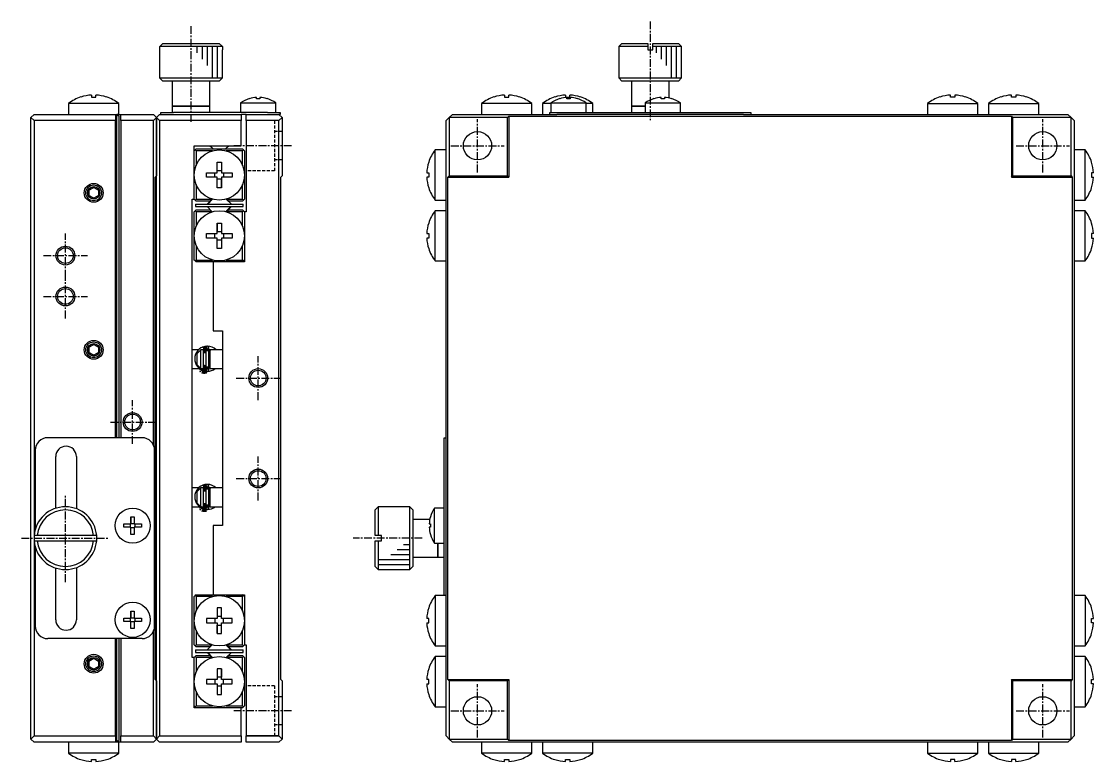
# Model space of a CAD drawing. Extents: x 10 to 385, y 10 to 268.
# Drawn here: x 214.5 to 385.2, y 98.8 to 216.7 of the extents above; entities that cross this region are included whole.
import ezdxf

# ---------------------------------------------------------------- set-up
doc = ezdxf.new("R2010")
doc.units = 0
doc.linetypes.add('CENTER', pattern=[2, 1.25, -0.25, 0.25, -0.25])
doc.linetypes.add('DASHED', pattern=[0.75, 0.5, -0.25])
doc.layers.get('0').update_dxf_attribs({"linetype": 'CONTINUOUS'})
doc.layers.add('CENTER', color=1, linetype='CENTER')

msp = doc.modelspace()

# ---------------------------------------------------------------- linework, layer by layer
at = {"color": 7, "linetype": 'CONTINUOUS'}
for p, q in [((236.5, 212.190015), (236.516026, 212.190015)), ((236.5, 212.190015), (236.5, 207.690015)), ((236.516026, 212.690015), (237.017813, 213.190015)), ((236.516026, 212.190015), (236.516026, 212.690015)), ((246.483974, 212.690015), (236.516026, 212.690015)), ((237.017813, 213.190015), (245.982187, 213.190015)), ((245.982187, 213.190015), (246.483974, 212.690015)), ((246.483974, 212.690015), (246.483974, 212.190015)), ((246.483974, 212.190015), (246.5, 212.190015)), ((246.5, 207.690015), (246.5, 212.190015)), ((310.109985, 213.190015), (309.609985, 212.690015)), ((314.209985, 212.690015), (309.609985, 212.690015)), ((309.609985, 212.690015), (309.609985, 207.690015)), ((310.109985, 213.190015), (314.209985, 213.190015)), ((314.209985, 213.190015), (314.209985, 212.690015)), ((314.209985, 212.690015), (314.209985, 212.190015)), ((314.209985, 212.190015), (315.009985, 212.190015)), ((315.009985, 213.190015), (319.109985, 213.190015)), ((315.009985, 212.690015), (315.009985, 213.190015)), ((319.609985, 212.690015), (315.009985, 212.690015)), ((315.009985, 212.190015), (315.009985, 212.690015)), ((319.609985, 212.690015), (319.109985, 213.190015)), ((319.609985, 207.690015), (319.609985, 212.690015)), ((236.5, 207.690015), (246.5, 207.690015)), ((236.5, 207.690015), (237, 207.190015)), ((246, 207.190015), (237, 207.190015)), ((238.5, 207.190015), (238.5, 203.190015)), ((244.5, 203.190015), (244.5, 207.190015)), ((246, 207.190015), (246.5, 207.690015)), ((309.609985, 207.690015), (314.609985, 207.690015)), ((309.609985, 207.690015), (310.109985, 207.190015)), ((314.609985, 207.190015), (310.109985, 207.190015)), ((311.609985, 207.190015), (311.609985, 203.190015)), ((314.609985, 207.690015), (319.609985, 207.690015)), ((319.109985, 207.190015), (314.609985, 207.190015)), ((317.609985, 204.482091), (317.609985, 207.190015)), ((319.109985, 207.190015), (319.609985, 207.690015)), ((225.64, 204.970046), (225.64, 204.652598)), ((226.36, 204.652598), (226.36, 204.970046)), ((291.399985, 204.970046), (291.399985, 204.652598)), ((292.119985, 204.652598), (292.119985, 204.970046)), ((301.099985, 204.970046), (301.099985, 204.652598)), ((301.819985, 204.652598), (301.819985, 204.970046)), ((362.399985, 204.652598), (362.399985, 204.970046)), ((363.119985, 204.970046), (363.119985, 204.652598)), ((372.099985, 204.652598), (372.099985, 204.970046)), ((372.819985, 204.970046), (372.819985, 204.652598)), ((230, 203.613491), (222, 203.613491)), ((222, 203.613491), (222, 201.890015)), ((222, 203.613491), (222, 201.890015)), ((223.960156, 204.661647), (223.96457, 204.652598)), ((225.64, 204.652598), (226.36, 204.652598)), ((228.03543, 204.652598), (228.039844, 204.661647)), ((230, 201.890015), (230, 203.613491)), ((230, 201.890015), (230, 203.613491)), ((238.5, 203.190015), (244.5, 203.190015)), ((244.5, 203.190015), (238.5, 203.190015)), ((238.5, 203.190015), (238.5, 202.190015)), ((244.5, 202.190015), (244.5, 203.190015)), ((249.4, 203.732478), (255, 203.732478)), ((249.4, 203.732478), (249.4, 202.190015)), ((250.800861, 204.38322), (250.797852, 204.389388)), ((251.94, 204.38322), (251.94, 204.576477)), ((252.46, 204.38322), (251.94, 204.38322)), ((252.46, 204.576477), (252.46, 204.38322)), ((253.602148, 204.389388), (253.599139, 204.38322)), ((255, 202.190015), (255, 203.732478)), ((291.759985, 203.613491), (287.759985, 203.613491)), ((287.759985, 203.613491), (287.759985, 201.890015)), ((289.720141, 204.661647), (289.724554, 204.652598)), ((289.720141, 204.661647), (289.724554, 204.652598)), ((291.399985, 204.652598), (292.119985, 204.652598)), ((295.759985, 203.613491), (291.759985, 203.613491)), ((293.795415, 204.652598), (293.799829, 204.661647)), ((293.795415, 204.652598), (293.799829, 204.661647)), ((295.759985, 201.890015), (295.759985, 203.613491)), ((298.809985, 203.613491), (297.459985, 203.613491)), ((297.459985, 203.613491), (297.459985, 201.890015)), ((298.809985, 203.732478), (301.609985, 203.732478)), ((298.809985, 203.732478), (298.809985, 202.190015)), ((299.420141, 204.661647), (299.424554, 204.652598)), ((300.210845, 204.38322), (300.207837, 204.389388)), ((301.099985, 204.652598), (301.819985, 204.652598)), ((301.349985, 204.38322), (301.349985, 204.576477)), ((301.869985, 204.38322), (301.349985, 204.38322)), ((301.609985, 203.732478), (304.409985, 203.732478)), ((301.869985, 204.576477), (301.869985, 204.38322)), ((303.012132, 204.389388), (303.009124, 204.38322)), ((303.495415, 204.652598), (303.499829, 204.661647)), ((304.409985, 202.190015), (304.409985, 203.732478)), ((305.459985, 203.613491), (304.409985, 203.613491)), ((305.459985, 202.190015), (305.459985, 203.613491)), ((311.609985, 203.190015), (313.809985, 203.190015)), ((313.809985, 203.190015), (311.609985, 203.190015)), ((311.609985, 203.190015), (311.609985, 202.190015)), ((313.809985, 203.732478), (316.609985, 203.732478)), ((313.809985, 203.732478), (313.809985, 202.190015)), ((315.210845, 204.38322), (315.207837, 204.389388)), ((316.349985, 204.38322), (316.349985, 204.576477)), ((316.869985, 204.38322), (316.349985, 204.38322)), ((316.609985, 203.732478), (319.409985, 203.732478)), ((316.869985, 204.576477), (316.869985, 204.38322)), ((318.012132, 204.389388), (318.009124, 204.38322)), ((319.409985, 202.190015), (319.409985, 203.732478)), ((358.759985, 203.613491), (366.759985, 203.613491)), ((358.759985, 203.613491), (358.759985, 201.890015)), ((360.724554, 204.652598), (360.720141, 204.661647)), ((363.119985, 204.652598), (362.399985, 204.652598)), ((364.799829, 204.661647), (364.795415, 204.652598)), ((366.759985, 201.890015), (366.759985, 203.613491)), ((368.459985, 203.613491), (372.459985, 203.613491)), ((368.459985, 203.613491), (368.459985, 201.890015)), ((370.424554, 204.652598), (370.420141, 204.661647)), ((370.424554, 204.652598), (370.420141, 204.661647)), ((372.819985, 204.652598), (372.099985, 204.652598)), ((372.459985, 203.613491), (376.459985, 203.613491)), ((374.499829, 204.661647), (374.495415, 204.652598)), ((374.499829, 204.661647), (374.495415, 204.652598)), ((376.459985, 201.890015), (376.459985, 203.613491)), ((216.5, 201.890015), (216, 201.390015)), ((216.5, 201.890015), (224.35, 201.890015)), ((224.35, 201.890015), (227.65, 201.890015)), ((227.65, 201.890015), (229.5, 201.890015)), ((229.5, 201.890015), (229.7, 201.890015)), ((229.5, 201.890015), (229.5, 200.890015)), ((229.7, 201.590015), (229.5, 201.590015)), ((230, 201.890015), (229.7, 201.890015)), ((230, 201.890015), (229.7, 201.890015)), ((229.85, 201.740015), (229.7, 201.890015)), ((229.7, 201.590015), (229.85, 201.740015)), ((229.7, 150.390015), (229.7, 201.590015)), ((230, 201.590015), (229.85, 201.740015)), ((230, 201.590015), (230, 201.890015)), ((230, 201.890015), (230.3, 201.890015)), ((230, 201.590015), (230, 150.390015)), ((230.3, 201.890015), (235.5, 201.890015)), ((230.3, 200.890015), (230.3, 201.890015)), ((235.5, 201.890015), (236, 201.390015)), ((236.5, 201.890015), (236, 201.390015)), ((236.5, 201.890015), (249.5, 201.890015)), ((236.7, 201.890015), (236.7, 202.190015)), ((236.7, 202.190015), (238.7, 202.190015)), ((250.95, 202.190015), (238.7, 202.190015)), ((249.5, 201.890015), (249.5, 200.890015)), ((250.3, 201.890015), (249.5, 201.890015)), ((250.3, 201.890015), (255.5, 201.890015)), ((250.3, 200.890015), (250.3, 201.890015)), ((253.45, 202.190015), (250.95, 202.190015)), ((253.7, 202.190015), (253.45, 202.190015)), ((253.7, 202.190015), (255.7, 202.190015)), ((255.5, 201.890015), (256, 201.390015)), ((255.7, 201.890015), (255.5, 201.890015)), ((255.7, 202.190015), (255.7, 201.890015)), ((283.109985, 201.890015), (282.609985, 201.390015)), ((283.109985, 201.890015), (290.109985, 201.890015)), ((290.109985, 201.890015), (293.409985, 201.890015)), ((291.909985, 201.390015), (292.109985, 201.590015)), ((292.109985, 201.590015), (372.109985, 201.590015)), ((292.109985, 201.590015), (292.109985, 191.890015)), ((293.409985, 201.890015), (299.738205, 201.890015)), ((298.609985, 201.890015), (298.609985, 202.190015)), ((298.609985, 202.190015), (300.609985, 202.190015)), ((300.609985, 201.890015), (299.738205, 201.890015)), ((300.609985, 202.190015), (302.859985, 202.190015)), ((303.109985, 201.890015), (300.609985, 201.890015)), ((302.859985, 202.190015), (328.609985, 202.190015)), ((328.609985, 201.890015), (303.109985, 201.890015)), ((328.609985, 202.190015), (330.609985, 202.190015)), ((329.481764, 201.890015), (328.609985, 201.890015)), ((329.481764, 201.890015), (364.759985, 201.890015)), ((330.609985, 202.190015), (330.609985, 201.890015)), ((364.759985, 201.890015), (370.459985, 201.890015)), ((370.459985, 201.890015), (374.459985, 201.890015)), ((372.109985, 201.590015), (372.309985, 201.390015)), ((372.109985, 201.590015), (372.109985, 191.890015)), ((374.459985, 201.890015), (381.109985, 201.890015)), ((381.609985, 201.390015), (381.109985, 201.890015)), ((216, 201.390015), (216.5, 200.890015)), ((216, 102.390015), (216, 201.390015)), ((229.5, 200.890015), (216.5, 200.890015)), ((216.5, 200.890015), (216.5, 134.390015)), ((229.5, 150.390015), (229.5, 200.890015)), ((230.3, 200.890015), (230.3, 150.390015)), ((235.5, 200.890015), (230.3, 200.890015)), ((236, 201.390015), (235.5, 200.890015)), ((235.5, 149.261795), (235.5, 200.890015)), ((236, 201.390015), (236, 192.090015)), ((236, 192.090015), (236, 201.390015)), ((236, 201.390015), (236.5, 200.890015)), ((236.5, 200.890015), (236.5, 102.890015)), ((249.5, 200.890015), (236.5, 200.890015)), ((249.5, 196.890015), (249.5, 200.890015)), ((250.3, 200.890015), (250.3, 186.390015)), ((255.5, 200.890015), (250.3, 200.890015)), ((255.5, 200.890015), (250.3, 200.890015)), ((256, 201.390015), (255.5, 200.890015)), ((255.5, 102.890015), (255.5, 200.890015)), ((256, 201.390015), (256, 192.090015)), ((282.609985, 201.390015), (282.109985, 200.890015)), ((282.109985, 193.890015), (282.109985, 200.890015)), ((282.609985, 201.390015), (282.609985, 192.090015)), ((291.909985, 201.390015), (282.609985, 201.390015)), ((291.909985, 192.090015), (291.909985, 201.390015)), ((381.609985, 201.390015), (372.309985, 201.390015)), ((372.309985, 201.390015), (372.309985, 192.090015)), ((381.609985, 192.090015), (381.609985, 201.390015)), ((382.109985, 200.890015), (381.609985, 201.390015)), ((382.109985, 200.890015), (382.109985, 193.890015)), ((242, 196.890015), (249.5, 196.890015)), ((242, 192.240015), (242, 196.890015)), ((242.3, 196.390015), (242.15, 196.240015)), ((242.3, 196.390015), (249.7, 196.390015)), ((244.5, 196.890015), (244.75, 196.640015)), ((244.75, 196.640015), (245, 196.390015)), ((247, 196.390015), (247.25, 196.640015)), ((247.25, 196.640015), (247.5, 196.890015)), ((249.85, 196.240015), (249.7, 196.390015)), ((242, 196.090015), (242.15, 196.240015)), ((242.15, 196.240015), (242.3, 196.090015)), ((242.3, 196.090015), (242.3, 193.759884)), ((244.914873, 196.090015), (242.3, 196.090015)), ((249.7, 196.090015), (247.085127, 196.090015)), ((249.7, 196.090015), (249.85, 196.240015)), ((249.7, 193.759884), (249.7, 196.090015)), ((249.85, 196.240015), (250, 196.090015)), ((250, 196.090015), (250, 192.240015)), ((280.386509, 192.240015), (280.386509, 196.240015)), ((282.109985, 196.240015), (280.386509, 196.240015)), ((383.83346, 196.240015), (382.109985, 196.240015)), ((383.83346, 192.240015), (383.83346, 196.240015)), ((245.64, 194.275446), (246.36, 194.275446)), ((245.64, 192.600015), (245.64, 194.275446)), ((245.64, 192.928044), (246.36, 192.928044)), ((246.36, 194.275446), (246.36, 192.600015)), ((246.36, 194.275446), (246.36, 192.928044)), ((246.36, 192.928044), (246.36, 192.600015)), ((279.338353, 194.279859), (279.347402, 194.275446)), ((279.338353, 194.279859), (279.347402, 194.275446)), ((282.109985, 190.89001), (282.109985, 193.890015)), ((382.109985, 193.890015), (382.109985, 190.590015)), ((384.881616, 194.279859), (384.872567, 194.275446)), ((384.881616, 194.279859), (384.872567, 194.275446)), ((235.8, 191.890015), (236, 192.090015)), ((235.8, 111.890015), (235.8, 191.890015)), ((236, 111.690015), (236, 192.090015)), ((242, 188.390015), (242, 192.240015)), ((243.96457, 192.600015), (245.64, 192.600015)), ((243.96457, 191.880015), (243.96457, 192.600015)), ((245.64, 191.880015), (243.96457, 191.880015)), ((245.311971, 191.880015), (245.311971, 192.600015)), ((245.64, 190.204585), (245.64, 191.880015)), ((246.36, 191.551986), (245.64, 191.551986)), ((246.36, 192.600015), (248.03543, 192.600015)), ((246.36, 191.880015), (246.36, 190.204585)), ((248.03543, 191.880015), (246.36, 191.880015)), ((246.36, 191.880015), (246.36, 191.551986)), ((246.36, 190.204585), (246.36, 191.551986)), ((246.688029, 192.600015), (246.688029, 191.880015)), ((248.03543, 192.600015), (248.03543, 191.880015)), ((250, 192.240015), (250, 188.390015)), ((255.8, 191.890015), (256, 192.090015)), ((255.8, 111.890015), (255.8, 191.890015)), ((279.029954, 192.600015), (279.347402, 192.600015)), ((279.347402, 191.880015), (279.029954, 191.880015)), ((279.347402, 192.600015), (279.347402, 191.880015)), ((280.386509, 188.240015), (280.386509, 192.240015)), ((282.409985, 191.890015), (282.609985, 192.090015)), ((282.409985, 111.890015), (282.409985, 191.890015)), ((282.409985, 191.890015), (292.109985, 191.890015)), ((282.609985, 192.090015), (291.909985, 192.090015)), ((292.109985, 191.890015), (291.909985, 192.090015)), ((372.109985, 191.890015), (372.309985, 192.090015)), ((372.109985, 191.890015), (381.809985, 191.890015)), ((372.309985, 192.090015), (381.609985, 192.090015)), ((381.609985, 192.090015), (381.809985, 191.890015)), ((381.809985, 191.890015), (381.809985, 111.890015)), ((383.83346, 188.240015), (383.83346, 192.240015)), ((385.190015, 192.600015), (384.872567, 192.600015)), ((384.872567, 192.600015), (384.872567, 191.880015)), ((384.872567, 191.880015), (385.190015, 191.880015)), ((225.25, 189.823028), (226, 190.256041)), ((226, 190.256041), (225.25, 189.823028)), ((225.25, 188.957003), (225.25, 189.823028)), ((225.25, 189.823028), (225.25, 188.957003)), ((226, 190.256041), (226.75, 189.823028)), ((226.75, 189.823028), (226.75, 188.957003)), ((242.3, 190.720147), (242.3, 188.390015)), ((246.36, 190.204585), (245.64, 190.204585)), ((249.7, 188.390015), (249.7, 190.720147)), ((279.347402, 190.204585), (279.338353, 190.200171)), ((279.347402, 190.204585), (279.338353, 190.200171)), ((282.109985, 190.590015), (282.109985, 190.89001)), ((282.109985, 187.89002), (282.109985, 190.590015)), ((382.109985, 190.590015), (382.109985, 184.190015)), ((384.872567, 190.204585), (384.881616, 190.200171)), ((384.872567, 190.204585), (384.881616, 190.200171)), ((226, 188.52399), (225.25, 188.957003)), ((225.25, 188.957003), (226, 188.52399)), ((226.75, 188.957003), (226, 188.52399)), ((241.7, 188.390015), (242, 188.390015)), ((241.7, 115.390015), (241.7, 188.390015)), ((242.15, 188.240015), (242, 188.390015)), ((242.3, 188.390015), (242.15, 188.240015)), ((242.15, 188.240015), (242.3, 188.090015)), ((242.3, 188.390015), (244.790291, 188.390015)), ((244.490291, 188.090015), (242.3, 188.090015)), ((244.886725, 188.39806), (244.07868, 187.590015)), ((244.14939, 187.590015), (244.94188, 188.382505)), ((244.490291, 188.090015), (244.790291, 188.390015)), ((244.790291, 188.390015), (244.818703, 188.418427)), ((247.92132, 187.590015), (247.113275, 188.39806)), ((247.181297, 188.418427), (247.209709, 188.390015)), ((247.209709, 188.390015), (249.7, 188.390015)), ((247.209709, 188.390015), (247.509709, 188.090015)), ((249.7, 188.090015), (247.509709, 188.090015)), ((249.85, 188.240015), (249.7, 188.390015)), ((249.7, 188.090015), (249.85, 188.240015)), ((250, 188.390015), (249.85, 188.240015)), ((280.386509, 188.240015), (282.109985, 188.240015)), ((282.109985, 184.190015), (282.109985, 187.89002)), ((382.109985, 188.240015), (383.83346, 188.240015)), ((242, 186.390015), (242.15, 186.540015)), ((242, 182.540015), (242, 186.390015)), ((242.3, 186.690015), (242.15, 186.540015)), ((242.15, 186.540015), (242.3, 186.390015)), ((242.2, 187.590015), (249.8, 187.590015)), ((242.2, 187.590015), (242.2, 187.190015)), ((242.2, 187.190015), (249.8, 187.190015)), ((242.3, 186.690015), (244.490291, 186.690015)), ((244.790291, 186.390015), (242.3, 186.390015)), ((242.3, 186.390015), (242.3, 184.059884)), ((244.07868, 187.190015), (244.886725, 186.38197)), ((244.790291, 186.390015), (244.490291, 186.690015)), ((244.818703, 186.361604), (244.790291, 186.390015)), ((247.85061, 187.190015), (247.05812, 186.397525)), ((247.113275, 186.38197), (247.92132, 187.190015)), ((247.209709, 186.390015), (247.181297, 186.361604)), ((247.509709, 186.690015), (247.209709, 186.390015)), ((249.7, 186.390015), (247.209709, 186.390015)), ((247.509709, 186.690015), (249.7, 186.690015)), ((249.85, 186.540015), (249.7, 186.690015)), ((249.7, 186.390015), (249.85, 186.540015)), ((249.7, 184.059884), (249.7, 186.390015)), ((249.8, 187.190015), (249.8, 187.590015)), ((249.85, 186.540015), (250, 186.390015)), ((250, 186.390015), (250, 182.540015)), ((250.3, 186.390015), (250, 186.390015)), ((280.386509, 178.540015), (280.386509, 186.540015)), ((282.109985, 186.540015), (280.386509, 186.540015)), ((383.83346, 186.540015), (382.109985, 186.540015)), ((383.83346, 178.540015), (383.83346, 186.540015)), ((245.64, 184.575446), (246.36, 184.575446)), ((245.64, 182.900015), (245.64, 184.575446)), ((245.64, 184.575446), (245.64, 183.228044)), ((246.36, 184.575446), (246.36, 182.900015)), ((279.338353, 184.579859), (279.347402, 184.575446)), ((384.881616, 184.579859), (384.872567, 184.575446)), ((243.96457, 182.900015), (245.64, 182.900015)), ((243.96457, 182.180015), (243.96457, 182.900015)), ((245.311971, 182.180015), (245.311971, 182.900015)), ((245.64, 182.900015), (245.64, 183.228044)), ((245.64, 183.228044), (246.36, 183.228044)), ((246.36, 182.900015), (248.03543, 182.900015)), ((246.688029, 182.900015), (246.688029, 182.180015)), ((248.03543, 182.900015), (248.03543, 182.180015)), ((279.029954, 182.900015), (279.347402, 182.900015)), ((279.347402, 182.900015), (279.347402, 182.180015)), ((282.109985, 180.89001), (282.109985, 184.190015)), ((382.109985, 184.190015), (382.109985, 180.890015)), ((385.190015, 182.900015), (384.872567, 182.900015)), ((384.872567, 182.900015), (384.872567, 182.180015)), ((242, 178.690015), (242, 182.540015)), ((242.3, 181.020147), (242.3, 178.690015)), ((245.64, 182.180015), (243.96457, 182.180015)), ((245.64, 180.504585), (245.64, 182.180015)), ((245.64, 181.851986), (245.64, 182.180015)), ((245.64, 180.504585), (245.64, 181.851986)), ((246.36, 181.851986), (245.64, 181.851986)), ((246.36, 182.180015), (246.36, 180.504585)), ((248.03543, 182.180015), (246.36, 182.180015)), ((249.7, 178.690015), (249.7, 181.020147)), ((250, 182.540015), (250, 178.390015)), ((279.347402, 182.180015), (279.029954, 182.180015)), ((384.872567, 182.180015), (385.190015, 182.180015)), ((246.36, 180.504585), (245.64, 180.504585)), ((279.347402, 180.504585), (279.338353, 180.500171)), ((282.109985, 122.890015), (282.109985, 180.89001)), ((382.109985, 180.890015), (382.109985, 122.89001)), ((384.872567, 180.504585), (384.881616, 180.500171)), ((242.15, 178.540015), (242, 178.690015)), ((242.3, 178.690015), (242.15, 178.540015)), ((242.15, 178.540015), (242.3, 178.390015)), ((242.3, 178.690015), (244.914873, 178.690015)), ((245, 178.390015), (242.3, 178.390015)), ((245, 178.390015), (245, 167.390015)), ((250, 178.390015), (245, 178.390015)), ((247.085127, 178.690015), (249.7, 178.690015)), ((249.85, 178.540015), (249.7, 178.690015)), ((249.7, 178.390015), (249.85, 178.540015)), ((250, 178.690015), (249.85, 178.540015)), ((280.386509, 178.540015), (282.109985, 178.540015)), ((382.109985, 178.540015), (383.83346, 178.540015)), ((245, 167.390015), (246.5, 167.390015)), ((246.5, 167.390015), (246.5, 136.390015)), ((225.25, 164.823028), (226, 165.256041)), ((226, 165.256041), (225.25, 164.823028)), ((225.25, 163.957003), (225.25, 164.823028)), ((225.25, 164.823028), (225.25, 163.957003)), ((226, 163.52399), (225.25, 163.957003)), ((225.25, 163.957003), (226, 163.52399)), ((226, 165.256041), (226.75, 164.823028)), ((226.75, 163.957003), (226, 163.52399)), ((226.75, 164.823028), (226.75, 163.957003)), ((242.70202, 164.390015), (241.7, 164.390015)), ((242.5, 163.806531), (243, 164.335699)), ((243, 164.390015), (243, 164.335699)), ((243.5, 164.390015), (243, 164.390015)), ((243, 164.335699), (243, 161.444332)), ((243.315781, 164.796638), (243.294911, 164.787697)), ((243.309168, 164.792947), (243.306621, 164.792749)), ((243.368449, 164.817117), (243.315495, 164.797206)), ((243.5, 161.390015), (243.5, 164.390015)), ((243.867533, 163.890015), (243.5, 163.890015)), ((243.679942, 164.390015), (243.510439, 164.390015)), ((243.7, 163.890015), (243.7, 164.390015)), ((243.867533, 163.890015), (243.7, 163.890015)), ((243.867533, 164.729324), (243.867533, 161.179324)), ((244.317533, 161.179324), (244.317533, 164.729324)), ((244.5, 163.890015), (244.317533, 163.890015)), ((244.5, 163.890015), (244.317533, 163.890015)), ((244.317598, 164.48821), (244.677353, 164.390445)), ((244.5, 164.390015), (244.5, 161.390015)), ((246.5, 164.390015), (244.5, 164.390015)), ((242.5, 161.9735), (242.5, 163.806531)), ((241.7, 161.390015), (242.848718, 161.390015)), ((243, 161.444332), (242.5, 161.9735)), ((243, 161.444332), (243, 161.390015)), ((243, 161.390015), (243.5, 161.390015)), ((243.233795, 161.148796), (243.314175, 161.112694)), ((243.306485, 161.115894), (243.385979, 161.360788)), ((243.314175, 161.112694), (243.360526, 161.093811)), ((243.360526, 161.093811), (244.072447, 160.955279)), ((243.385979, 161.360788), (243.399132, 161.390017)), ((243.489244, 161.525861), (243.475688, 161.531659)), ((243.5, 161.890015), (243.867533, 161.890015)), ((243.7, 161.525893), (243.7, 161.890015)), ((243.7, 161.890015), (243.867533, 161.890015)), ((244.317533, 161.890015), (244.5, 161.890015)), ((244.317533, 161.890015), (244.5, 161.890015)), ((244.50006, 161.458428), (244.317591, 161.420125)), ((244.5, 161.390015), (246.5, 161.390015)), ((233.7, 150.390015), (218.7, 150.390015)), ((281.809985, 150.390015), (282.109985, 150.390015)), ((281.809985, 148.390015), (281.809985, 150.390015)), ((216.7, 148.390015), (216.7, 135.790015)), ((219.95, 139.143698), (219.95, 147.390015)), ((223.25, 147.390015), (223.25, 139.073764)), ((235.7, 120.390015), (235.7, 148.390015)), ((281.809985, 125.240015), (281.809985, 148.390015)), ((242.70202, 142.390015), (241.7, 142.390015)), ((242.5, 141.806531), (243, 142.335699)), ((242.5, 139.9735), (242.5, 141.806531)), ((243, 142.390015), (243, 142.335699)), ((243.5, 142.390015), (243, 142.390015)), ((243, 142.335699), (243, 139.444332)), ((243.315781, 142.796638), (243.294911, 142.787697)), ((243.309168, 142.792947), (243.306621, 142.792749)), ((243.368449, 142.817117), (243.315495, 142.797206)), ((243.5, 139.390015), (243.5, 142.390015)), ((243.867533, 141.890015), (243.5, 141.890015)), ((243.679942, 142.390015), (243.510439, 142.390015)), ((243.7, 141.890015), (243.7, 142.390015)), ((243.867533, 141.890015), (243.7, 141.890015)), ((243.867533, 142.729324), (243.867533, 139.179324)), ((244.317533, 139.179324), (244.317533, 142.729324)), ((244.5, 141.890015), (244.317533, 141.890015)), ((244.5, 141.890015), (244.317533, 141.890015)), ((244.317598, 142.48821), (244.677353, 142.390445)), ((244.5, 142.390015), (244.5, 139.390015)), ((246.5, 142.390015), (244.5, 142.390015)), ((243, 139.444332), (242.5, 139.9735)), ((241.7, 139.390015), (242.848718, 139.390015)), ((243, 139.444332), (243, 139.390015)), ((243, 139.390015), (243.5, 139.390015)), ((243.233795, 139.148796), (243.306955, 139.115761)), ((243.306485, 139.115894), (243.385979, 139.360788)), ((243.306955, 139.115761), (243.360526, 139.093811)), ((243.360526, 139.093811), (244.072447, 138.955279)), ((243.385979, 139.360788), (243.399132, 139.390017)), ((243.489244, 139.525861), (243.475688, 139.531659)), ((243.5, 139.890015), (243.867533, 139.890015)), ((243.7, 139.525893), (243.7, 139.890015)), ((243.7, 139.890015), (243.867533, 139.890015)), ((244.317533, 139.890015), (244.5, 139.890015)), ((244.317533, 139.890015), (244.5, 139.890015)), ((244.50006, 139.458428), (244.317591, 139.420125)), ((244.5, 139.390015), (246.5, 139.390015)), ((271.309985, 139.390015), (270.809985, 138.890015)), ((270.809985, 134.790015), (270.809985, 138.890015)), ((271.309985, 139.390015), (271.309985, 134.790015)), ((276.309985, 139.390015), (271.309985, 139.390015)), ((276.309985, 134.390015), (276.309985, 139.390015)), ((276.809985, 138.890015), (276.309985, 139.390015)), ((276.809985, 138.890015), (276.809985, 134.390015)), ((280.267522, 136.390015), (280.267522, 139.190015)), ((281.809985, 139.190015), (280.267522, 139.190015)), ((230.800861, 136.650015), (231.94, 136.650015)), ((230.800861, 136.130015), (230.800861, 136.650015)), ((231.870558, 136.130015), (231.870558, 136.650015)), ((231.94, 137.789155), (232.46, 137.789155)), ((231.94, 136.650015), (231.94, 137.789155)), ((231.94, 137.789155), (231.94, 136.719457)), ((231.94, 136.650015), (231.94, 136.719457)), ((231.94, 136.719457), (232.46, 136.719457)), ((232.46, 137.789155), (232.46, 136.650015)), ((232.46, 136.650015), (233.599139, 136.650015)), ((232.529442, 136.650015), (232.529442, 136.130015)), ((233.599139, 136.650015), (233.599139, 136.130015)), ((279.517909, 137.390015), (276.809985, 137.390015)), ((279.423523, 136.650015), (279.61678, 136.650015)), ((279.610612, 137.792163), (279.61678, 137.789155)), ((279.61678, 136.650015), (279.61678, 136.130015)), ((231.94, 136.130015), (230.800861, 136.130015)), ((231.94, 134.990876), (231.94, 136.130015)), ((231.94, 136.060574), (231.94, 136.130015)), ((231.94, 134.990876), (231.94, 136.060574)), ((232.46, 136.060574), (231.94, 136.060574)), ((232.46, 134.990876), (231.94, 134.990876)), ((232.46, 136.130015), (232.46, 134.990876)), ((233.599139, 136.130015), (232.46, 136.130015)), ((245, 136.390015), (245, 125.390015)), ((246.5, 136.390015), (245, 136.390015)), ((279.61678, 136.130015), (279.423523, 136.130015)), ((279.61678, 134.990876), (279.610612, 134.987868)), ((280.267522, 133.590015), (280.267522, 136.390015)), ((216.5, 134.390015), (216.5, 102.890015)), ((217.017813, 134.790015), (216.516026, 134.790015)), ((216.516026, 133.990015), (217.017813, 133.990015)), ((225.982187, 134.790015), (217.017813, 134.790015)), ((217.017813, 133.990015), (225.982187, 133.990015)), ((226.483974, 134.790015), (225.982187, 134.790015)), ((225.982187, 133.990015), (226.483974, 133.990015)), ((271.309985, 134.790015), (270.809985, 134.790015)), ((270.809985, 129.890015), (270.809985, 133.990015)), ((270.809985, 133.990015), (271.309985, 133.990015)), ((271.809985, 134.790015), (271.309985, 134.790015)), ((271.309985, 133.990015), (271.309985, 129.390015)), ((271.309985, 133.990015), (271.809985, 133.990015)), ((271.809985, 133.990015), (271.809985, 134.790015)), ((276.309985, 129.390015), (276.309985, 134.390015)), ((276.809985, 134.390015), (276.809985, 129.890015)), ((280.267522, 133.590015), (281.809985, 133.590015)), ((280.809985, 131.390015), (280.809985, 133.590015)), ((280.809985, 133.590015), (280.809985, 131.390015)), ((216.7, 132.990015), (216.7, 120.390015)), ((270.809985, 129.890015), (271.309985, 129.390015)), ((276.309985, 129.390015), (276.809985, 129.890015)), ((276.809985, 131.390015), (280.809985, 131.390015)), ((280.809985, 131.390015), (281.809985, 131.390015)), ((219.95, 121.390015), (219.95, 129.636333)), ((223.25, 129.706267), (223.25, 121.390015)), ((271.309985, 129.390015), (276.309985, 129.390015)), ((242, 125.090015), (242.15, 125.240015)), ((242, 121.240015), (242, 125.090015)), ((242.3, 125.390015), (242.15, 125.240015)), ((242.15, 125.240015), (242.3, 125.090015)), ((242.3, 125.390015), (245, 125.390015)), ((242.3, 125.090015), (242.3, 122.759884)), ((244.914873, 125.090015), (242.3, 125.090015)), ((245, 125.390015), (250, 125.390015)), ((249.7, 125.090015), (247.085127, 125.090015)), ((249.85, 125.240015), (249.7, 125.390015)), ((249.7, 125.090015), (249.85, 125.240015)), ((249.7, 122.759884), (249.7, 125.090015)), ((249.85, 125.240015), (250, 125.090015)), ((250, 125.390015), (250, 121.240015)), ((280.386509, 125.240015), (280.386509, 117.240015)), ((282.109985, 125.240015), (280.386509, 125.240015)), ((383.83346, 125.240015), (382.109985, 125.240015)), ((383.83346, 125.240015), (383.83346, 117.240015)), ((246.36, 123.275446), (245.64, 123.275446)), ((245.64, 123.275446), (245.64, 121.600015)), ((245.64, 123.275446), (245.64, 121.928044)), ((246.36, 121.600015), (246.36, 123.275446)), ((279.347402, 123.275446), (279.338353, 123.279859)), ((384.872567, 123.275446), (384.881616, 123.279859)), ((230.800861, 121.650015), (231.94, 121.650015)), ((230.800861, 121.130015), (230.800861, 121.650015)), ((231.870558, 121.130015), (231.870558, 121.650015)), ((231.94, 122.789155), (232.46, 122.789155)), ((231.94, 121.650015), (231.94, 122.789155)), ((231.94, 122.789155), (231.94, 121.719457)), ((231.94, 121.650015), (231.94, 121.719457)), ((231.94, 121.719457), (232.46, 121.719457)), ((232.46, 122.789155), (232.46, 121.650015)), ((232.46, 121.650015), (233.599139, 121.650015)), ((232.529442, 121.650015), (232.529442, 121.130015)), ((233.599139, 121.650015), (233.599139, 121.130015)), ((242, 117.390015), (242, 121.240015)), ((245.64, 121.600015), (243.96457, 121.600015)), ((243.96457, 121.600015), (243.96457, 120.880015)), ((245.311971, 121.600015), (245.311971, 120.880015)), ((245.64, 121.928044), (245.64, 121.600015)), ((246.36, 121.928044), (245.64, 121.928044)), ((248.03543, 121.600015), (246.36, 121.600015)), ((246.688029, 120.880015), (246.688029, 121.600015)), ((248.03543, 120.880015), (248.03543, 121.600015)), ((250, 121.240015), (250, 117.390015)), ((279.347402, 121.600015), (279.029954, 121.600015)), ((279.347402, 120.880015), (279.347402, 121.600015)), ((282.109985, 119.590015), (282.109985, 122.890015)), ((382.109985, 122.89001), (382.109985, 119.590015)), ((384.872567, 121.600015), (385.190015, 121.600015)), ((384.872567, 120.880015), (384.872567, 121.600015)), ((231.94, 121.130015), (230.800861, 121.130015)), ((231.94, 119.990876), (231.94, 121.130015)), ((231.94, 121.060574), (231.94, 121.130015)), ((231.94, 119.990876), (231.94, 121.060574)), ((232.46, 121.060574), (231.94, 121.060574)), ((232.46, 119.990876), (231.94, 119.990876)), ((232.46, 121.130015), (232.46, 119.990876)), ((233.599139, 121.130015), (232.46, 121.130015)), ((235.5, 102.890015), (235.5, 119.518236)), ((242.3, 119.720147), (242.3, 117.390015)), ((243.96457, 120.880015), (245.64, 120.880015)), ((245.64, 120.880015), (245.64, 119.204585)), ((245.64, 120.880015), (245.64, 120.551986)), ((245.64, 119.204585), (245.64, 120.551986)), ((245.64, 120.551986), (246.36, 120.551986)), ((246.36, 120.880015), (248.03543, 120.880015)), ((246.36, 119.204585), (246.36, 120.880015)), ((249.7, 117.390015), (249.7, 119.720147)), ((279.029954, 120.880015), (279.347402, 120.880015)), ((282.109985, 113.190015), (282.109985, 119.590015)), ((382.109985, 119.590015), (382.109985, 113.190015)), ((385.190015, 120.880015), (384.872567, 120.880015)), ((233.7, 118.390015), (218.7, 118.390015)), ((229.5, 102.890015), (229.5, 118.390015)), ((229.7, 102.190015), (229.7, 118.390015)), ((230, 118.390015), (230, 102.190015)), ((230.3, 118.390015), (230.3, 102.890015)), ((245.64, 119.204585), (246.36, 119.204585)), ((279.338353, 119.200171), (279.347402, 119.204585)), ((384.881616, 119.200171), (384.872567, 119.204585)), ((242.15, 117.240015), (242, 117.390015)), ((242.3, 117.390015), (242.15, 117.240015)), ((242.15, 117.240015), (242.3, 117.090015)), ((242.2, 116.590015), (249.8, 116.590015)), ((242.2, 116.590015), (242.2, 116.190015)), ((242.2, 116.190015), (249.8, 116.190015)), ((242.3, 117.390015), (244.790291, 117.390015)), ((244.490291, 117.090015), (242.3, 117.090015)), ((244.886725, 117.39806), (244.07868, 116.590015)), ((244.07868, 116.190015), (244.886725, 115.38197)), ((244.94188, 115.397525), (244.14939, 116.190015)), ((244.490291, 117.090015), (244.790291, 117.390015)), ((244.790291, 117.390015), (244.818703, 117.418427)), ((247.05812, 117.382505), (247.85061, 116.590015)), ((247.92132, 116.590015), (247.113275, 117.39806)), ((247.113275, 115.38197), (247.92132, 116.190015)), ((247.181297, 117.418427), (247.209709, 117.390015)), ((247.209709, 117.390015), (249.7, 117.390015)), ((247.209709, 117.390015), (247.509709, 117.090015)), ((249.7, 117.090015), (247.509709, 117.090015)), ((249.85, 117.240015), (249.7, 117.390015)), ((249.7, 117.090015), (249.85, 117.240015)), ((249.8, 116.190015), (249.8, 116.590015)), ((250, 117.390015), (249.85, 117.240015)), ((250, 117.390015), (250.3, 117.390015)), ((250.3, 117.390015), (250.3, 102.890015)), ((280.386509, 117.240015), (282.109985, 117.240015)), ((382.109985, 117.240015), (383.83346, 117.240015)), ((225.25, 114.823028), (226, 115.256041)), ((226, 115.256041), (225.25, 114.823028)), ((225.25, 113.957003), (225.25, 114.823028)), ((225.25, 114.823028), (225.25, 113.957003)), ((226, 115.256041), (226.75, 114.823028)), ((226.75, 114.823028), (226.75, 113.957003)), ((242, 115.390015), (241.7, 115.390015)), ((242, 115.390015), (242.15, 115.540015)), ((242, 111.540015), (242, 115.390015)), ((242.3, 115.690015), (242.15, 115.540015)), ((242.15, 115.540015), (242.3, 115.390015)), ((242.3, 115.690015), (244.490291, 115.690015)), ((242.3, 115.390015), (242.3, 113.059884)), ((244.790291, 115.390015), (242.3, 115.390015)), ((244.790291, 115.390015), (244.490291, 115.690015)), ((244.818703, 115.361604), (244.790291, 115.390015)), ((247.209709, 115.390015), (247.181297, 115.361604)), ((247.509709, 115.690015), (247.209709, 115.390015)), ((249.7, 115.390015), (247.209709, 115.390015)), ((247.509709, 115.690015), (249.7, 115.690015)), ((249.85, 115.540015), (249.7, 115.690015)), ((249.7, 115.390015), (249.85, 115.540015)), ((249.7, 113.059884), (249.7, 115.390015)), ((249.85, 115.540015), (250, 115.390015)), ((250, 115.390015), (250, 111.540015)), ((280.386509, 115.540015), (280.386509, 111.540015)), ((282.109985, 115.540015), (280.386509, 115.540015)), ((383.83346, 115.540015), (382.109985, 115.540015)), ((383.83346, 115.540015), (383.83346, 111.540015)), ((226, 113.52399), (225.25, 113.957003)), ((225.25, 113.957003), (226, 113.52399)), ((226.75, 113.957003), (226, 113.52399)), ((246.36, 113.575446), (245.64, 113.575446)), ((245.64, 113.575446), (245.64, 111.900015)), ((246.36, 111.900015), (246.36, 113.575446)), ((246.36, 113.575446), (246.36, 112.228044)), ((279.347402, 113.575446), (279.338353, 113.579859)), ((279.347402, 113.575446), (279.338353, 113.579859)), ((282.109985, 109.890015), (282.109985, 113.190015)), ((382.109985, 113.190015), (382.109985, 109.890015)), ((384.872567, 113.575446), (384.881616, 113.579859)), ((384.872567, 113.575446), (384.881616, 113.579859)), ((236, 111.690015), (235.8, 111.890015)), ((236, 111.690015), (236, 102.390015)), ((236, 102.390015), (236, 111.690015)), ((242, 107.390015), (242, 111.540015)), ((245.64, 111.900015), (243.96457, 111.900015)), ((243.96457, 111.900015), (243.96457, 111.180015)), ((243.96457, 111.180015), (245.64, 111.180015)), ((245.311971, 111.900015), (245.311971, 111.180015)), ((246.36, 112.228044), (245.64, 112.228044)), ((245.64, 111.180015), (245.64, 109.504585)), ((246.36, 111.900015), (246.36, 112.228044)), ((248.03543, 111.900015), (246.36, 111.900015)), ((246.36, 111.180015), (248.03543, 111.180015)), ((246.36, 109.504585), (246.36, 111.180015)), ((246.36, 110.851986), (246.36, 111.180015)), ((246.688029, 111.180015), (246.688029, 111.900015)), ((248.03543, 111.180015), (248.03543, 111.900015)), ((250, 111.540015), (250, 107.690015)), ((256, 111.690015), (255.8, 111.890015)), ((256, 111.690015), (256, 102.390015)), ((279.347402, 111.900015), (279.029954, 111.900015)), ((279.029954, 111.180015), (279.347402, 111.180015)), ((279.347402, 111.180015), (279.347402, 111.900015)), ((280.386509, 111.540015), (280.386509, 107.540015)), ((282.609985, 111.690015), (282.409985, 111.890015)), ((282.409985, 111.890015), (292.109985, 111.890015)), ((282.609985, 111.690015), (282.609985, 102.390015)), ((291.909985, 111.690015), (282.609985, 111.690015)), ((291.909985, 111.690015), (292.109985, 111.890015)), ((291.909985, 102.390015), (291.909985, 111.690015)), ((292.109985, 111.890015), (292.109985, 102.190015)), ((372.109985, 111.890015), (381.809985, 111.890015)), ((372.109985, 111.890015), (372.109985, 102.190015)), ((372.309985, 111.690015), (372.109985, 111.890015)), ((372.309985, 111.690015), (372.309985, 102.390015)), ((381.609985, 111.690015), (372.309985, 111.690015)), ((381.809985, 111.890015), (381.609985, 111.690015)), ((381.609985, 102.390015), (381.609985, 111.690015)), ((383.83346, 111.540015), (383.83346, 107.540015)), ((384.872567, 111.900015), (385.190015, 111.900015)), ((384.872567, 111.180015), (384.872567, 111.900015)), ((385.190015, 111.180015), (384.872567, 111.180015)), ((242.3, 110.020147), (242.3, 107.690015)), ((245.64, 110.851986), (246.36, 110.851986)), ((245.64, 109.504585), (246.36, 109.504585)), ((246.36, 109.504585), (246.36, 110.851986)), ((249.7, 107.690015), (249.7, 110.020147)), ((279.338353, 109.500171), (279.347402, 109.504585)), ((279.338353, 109.500171), (279.347402, 109.504585)), ((282.109985, 102.890015), (282.109985, 109.890015)), ((382.109985, 109.890015), (382.109985, 102.890015)), ((384.881616, 109.500171), (384.872567, 109.504585)), ((384.881616, 109.500171), (384.872567, 109.504585)), ((242.15, 107.540015), (242, 107.690015)), ((242.3, 107.690015), (242.15, 107.540015)), ((242.15, 107.540015), (242.3, 107.390015)), ((242.3, 107.690015), (244.914873, 107.690015)), ((247.085127, 107.690015), (249.7, 107.690015)), ((249.85, 107.540015), (249.7, 107.690015)), ((249.7, 107.390015), (249.85, 107.540015)), ((250, 107.690015), (249.85, 107.540015)), ((280.386509, 107.540015), (282.109985, 107.540015)), ((382.109985, 107.540015), (383.83346, 107.540015)), ((249.5, 107.390015), (242, 107.390015)), ((249.7, 107.390015), (249.5, 107.390015)), ((249.5, 102.890015), (249.5, 107.390015)), ((216.5, 102.890015), (216, 102.390015)), ((216.5, 102.890015), (229.5, 102.890015)), ((229.5, 102.890015), (229.5, 101.890015)), ((230.3, 102.890015), (235.5, 102.890015)), ((230.3, 101.890015), (230.3, 102.890015)), ((235.5, 102.890015), (236, 102.390015)), ((236.5, 102.890015), (236, 102.390015)), ((236.5, 102.890015), (249.5, 102.890015)), ((249.5, 102.890015), (249.5, 101.890015)), ((250.3, 102.890015), (255.5, 102.890015)), ((250.3, 101.890015), (250.3, 102.890015)), ((255.5, 102.890015), (250.3, 102.890015)), ((255.5, 102.890015), (256, 102.390015)), ((282.109985, 102.890015), (282.609985, 102.390015)), ((381.609985, 102.390015), (382.109985, 102.890015)), ((216, 102.390015), (216.5, 101.890015)), ((224.35, 101.890015), (216.5, 101.890015)), ((222, 101.890015), (222, 100.16654)), ((222, 101.890015), (222, 100.16654)), ((227.65, 101.890015), (224.35, 101.890015)), ((229.5, 101.890015), (227.65, 101.890015)), ((229.5, 102.190015), (229.7, 102.190015)), ((229.7, 101.890015), (229.5, 101.890015)), ((229.85, 102.040015), (229.7, 102.190015)), ((229.7, 101.890015), (229.85, 102.040015)), ((230, 101.890015), (229.7, 101.890015)), ((230, 101.890015), (229.7, 101.890015)), ((229.85, 102.040015), (230, 102.190015)), ((230, 101.890015), (230, 102.190015)), ((230.3, 101.890015), (230, 101.890015)), ((230, 100.16654), (230, 101.890015)), ((230, 100.16654), (230, 101.890015)), ((235.5, 101.890015), (230.3, 101.890015)), ((236, 102.390015), (235.5, 101.890015)), ((236, 102.390015), (236.5, 101.890015)), ((249.5, 101.890015), (236.5, 101.890015)), ((255.5, 101.890015), (250.3, 101.890015)), ((256, 102.390015), (255.5, 101.890015)), ((282.609985, 102.390015), (283.109985, 101.890015)), ((282.609985, 102.390015), (291.909985, 102.390015)), ((290.109985, 101.890015), (283.109985, 101.890015)), ((287.759985, 101.890015), (287.759985, 100.16654)), ((293.409985, 101.890015), (290.109985, 101.890015)), ((292.109985, 102.190015), (291.909985, 102.390015)), ((372.109985, 102.190015), (292.109985, 102.190015)), ((299.809985, 101.890015), (293.409985, 101.890015)), ((295.759985, 100.16654), (295.759985, 101.890015)), ((297.459985, 101.890015), (297.459985, 100.16654)), ((303.109985, 101.890015), (299.809985, 101.890015)), ((381.109985, 101.890015), (303.109985, 101.890015)), ((305.459985, 100.16654), (305.459985, 101.890015)), ((358.759985, 101.890015), (358.759985, 100.16654)), ((366.759985, 100.16654), (366.759985, 101.890015)), ((368.459985, 101.890015), (368.459985, 100.16654)), ((372.309985, 102.390015), (372.109985, 102.190015)), ((372.309985, 102.390015), (381.609985, 102.390015)), ((376.459985, 100.16654), (376.459985, 101.890015)), ((381.109985, 101.890015), (381.609985, 102.390015)), ((230, 100.16654), (222, 100.16654)), ((223.960156, 99.118384), (223.96457, 99.127433)), ((225.64, 99.127433), (226.36, 99.127433)), ((225.64, 98.809985), (225.64, 99.127433)), ((226.36, 99.127433), (226.36, 98.809985)), ((228.03543, 99.127433), (228.039844, 99.118384)), ((291.759985, 100.16654), (287.759985, 100.16654)), ((289.720141, 99.118384), (289.724554, 99.127433)), ((289.720141, 99.118384), (289.724554, 99.127433)), ((291.399985, 99.127433), (292.119985, 99.127433)), ((291.399985, 98.809985), (291.399985, 99.127433)), ((295.759985, 100.16654), (291.759985, 100.16654)), ((292.119985, 99.127433), (292.119985, 98.809985)), ((293.795415, 99.127433), (293.799829, 99.118384)), ((293.795415, 99.127433), (293.799829, 99.118384)), ((305.459985, 100.16654), (297.459985, 100.16654)), ((299.420141, 99.118384), (299.424554, 99.127433)), ((301.099985, 99.127433), (301.819985, 99.127433)), ((301.099985, 98.809985), (301.099985, 99.127433)), ((301.819985, 99.127433), (301.819985, 98.809985)), ((303.495415, 99.127433), (303.499829, 99.118384)), ((358.759985, 100.16654), (366.759985, 100.16654)), ((360.724554, 99.127433), (360.720141, 99.118384)), ((363.119985, 99.127433), (362.399985, 99.127433)), ((362.399985, 99.127433), (362.399985, 98.809985)), ((363.119985, 98.809985), (363.119985, 99.127433)), ((364.799829, 99.118384), (364.795415, 99.127433)), ((368.459985, 100.16654), (372.459985, 100.16654)), ((370.424554, 99.127433), (370.420141, 99.118384)), ((370.424554, 99.127433), (370.420141, 99.118384)), ((372.819985, 99.127433), (372.099985, 99.127433)), ((372.099985, 99.127433), (372.099985, 98.809985)), ((372.459985, 100.16654), (376.459985, 100.16654)), ((372.819985, 98.809985), (372.819985, 99.127433)), ((374.499829, 99.118384), (374.495415, 99.127433)), ((374.499829, 99.118384), (374.495415, 99.127433))]:
    msp.add_line(p, q, dxfattribs=at)
at = {"color": 3, "linetype": 'CONTINUOUS'}
for p, q in [((242.5, 211.690015), (242.5, 212.690015)), ((243.3, 210.690015), (243.3, 212.690015)), ((244.1, 209.690015), (244.1, 212.690015)), ((244.9, 207.690015), (244.9, 212.690015)), ((245.7, 207.690015), (245.7, 212.690015)), ((315.609985, 211.690015), (315.609985, 212.690015)), ((316.409985, 210.690015), (316.409985, 212.690015)), ((317.209985, 209.690015), (317.209985, 212.690015)), ((318.009985, 207.690015), (318.009985, 212.690015)), ((318.809985, 207.690015), (318.809985, 212.690015)), ((275.309985, 133.390015), (276.309985, 133.390015)), ((273.309985, 131.790015), (276.309985, 131.790015)), ((274.309985, 132.590015), (276.309985, 132.590015)), ((271.309985, 130.990015), (276.309985, 130.990015)), ((271.309985, 130.190015), (276.309985, 130.190015))]:
    msp.add_line(p, q, dxfattribs=at)
at = {"color": 3, "linetype": 'DASHED'}
for p, q in [((254.8, 200.890015), (254.8, 192.890015)), ((256, 199.140015), (254.8, 199.140015)), ((256, 194.640015), (254.8, 194.640015)), ((254.8, 192.890015), (250.3, 192.890015)), ((254.8, 110.890015), (250.3, 110.890015)), ((254.8, 110.890015), (254.8, 102.890015)), ((256, 109.140015), (254.8, 109.140015)), ((256, 104.640015), (254.8, 104.640015))]:
    msp.add_line(p, q, dxfattribs=at)
at = {"color": 7, "linetype": 'CONTINUOUS', "const_width": 1}
for points in [[(243.490291, 164.382542), (243.50353, 164.387717), (243.516466, 164.392021), (243.529607, 164.395667), (243.542919, 164.398646), (243.556367, 164.400948), (243.569918, 164.402568), (243.583536, 164.4035), (243.597185, 164.403741), (243.610831, 164.403291), (243.624438, 164.40215), (243.637969, 164.400323), (243.651391, 164.397813), (243.664668, 164.394628), (243.677767, 164.390776), (243.690653, 164.386269), (243.703293, 164.381119), (243.715656, 164.37534), (243.72771, 164.368949), (243.739426, 164.361961), (243.750774, 164.354397), (243.761726, 164.346278), (243.772256, 164.337623), (243.782339, 164.328457), (243.791949, 164.318804), (243.801066, 164.308688), (243.809667, 164.298135), (243.817733, 164.287173), (243.825244, 164.275829), (243.832185, 164.264132), (243.838539, 164.25211), (243.844293, 164.239793), (243.849433, 164.227212), (243.853948, 164.214397), (243.857829, 164.201379), (243.861067, 164.18819), (243.863655, 164.17486), (243.865588, 164.161422), (243.866862, 164.147908), (243.867474, 164.13435), (243.867533, 164.128688)], [(243.867533, 161.779961), (243.867232, 161.767107), (243.866269, 161.753571), (243.864647, 161.740099), (243.862368, 161.726724), (243.859438, 161.713476), (243.855864, 161.700387), (243.851653, 161.687488), (243.846816, 161.674811), (243.841362, 161.662385), (243.835305, 161.650241), (243.828657, 161.638407), (243.821434, 161.626914), (243.813652, 161.615788), (243.805328, 161.605057), (243.796482, 161.594749), (243.787135, 161.584889), (243.777307, 161.575503), (243.767022, 161.566614), (243.756303, 161.558245), (243.745177, 161.550419), (243.733671, 161.543155), (243.721811, 161.536475), (243.709627, 161.530396), (243.697149, 161.524934), (243.684408, 161.520104), (243.671436, 161.515921), (243.658266, 161.512397), (243.64493, 161.50954), (243.631464, 161.50736), (243.617902, 161.505864), (243.604278, 161.505056), (243.590628, 161.504938), (243.576989, 161.505511), (243.563394, 161.506774), (243.54988, 161.508724), (243.536481, 161.511356), (243.523233, 161.514662), (243.510169, 161.518633), (243.497324, 161.523258), (243.490291, 161.526107)], [(243.410301, 161.390015), (243.402688, 161.373218), (243.395076, 161.356027), (243.387521, 161.338568), (243.380076, 161.320965), (243.372797, 161.303347), (243.365734, 161.28584), (243.35894, 161.268571), (243.352463, 161.251665), (243.346349, 161.235242), (243.340644, 161.219422), (243.335388, 161.204319), (243.330619, 161.190043), (243.326372, 161.176695), (243.322676, 161.164372), (243.31956, 161.153163), (243.317045, 161.14315), (243.315149, 161.134404), (243.313887, 161.126988), (243.313267, 161.120956), (243.313293, 161.116352)], [(243.313293, 161.116352), (243.314031, 161.113057), (243.315495, 161.111443)], [(243.315495, 161.111443), (243.347144, 161.098973), (243.381148, 161.087448), (243.415679, 161.077633), (243.45065, 161.069553), (243.485976, 161.063226), (243.52157, 161.058669), (243.557344, 161.055893), (243.593211, 161.054903), (243.629082, 161.055702), (243.664868, 161.058288), (243.700484, 161.062655), (243.735839, 161.068792), (243.770849, 161.076684), (243.805427, 161.086311), (243.839488, 161.097651), (243.872948, 161.110676), (243.877704, 161.112685)], [(243.490291, 142.382542), (243.50353, 142.387717), (243.516466, 142.392021), (243.529607, 142.395667), (243.542919, 142.398646), (243.556367, 142.400948), (243.569918, 142.402568), (243.583536, 142.4035), (243.597185, 142.403741), (243.610831, 142.403291), (243.624438, 142.40215), (243.637969, 142.400323), (243.651391, 142.397813), (243.664668, 142.394628), (243.677767, 142.390776), (243.690653, 142.386269), (243.703293, 142.381119), (243.715656, 142.37534), (243.72771, 142.368949), (243.739426, 142.361961), (243.750774, 142.354397), (243.761726, 142.346278), (243.772256, 142.337623), (243.782339, 142.328457), (243.791949, 142.318804), (243.801066, 142.308688), (243.809667, 142.298135), (243.817733, 142.287173), (243.825244, 142.275829), (243.832185, 142.264132), (243.838539, 142.25211), (243.844293, 142.239793), (243.849433, 142.227212), (243.853948, 142.214397), (243.857829, 142.201379), (243.861067, 142.18819), (243.863655, 142.17486), (243.865588, 142.161422), (243.866862, 142.147908), (243.867474, 142.13435), (243.867533, 142.128688)], [(243.867533, 139.779961), (243.867232, 139.767107), (243.866269, 139.753571), (243.864647, 139.740099), (243.862368, 139.726724), (243.859438, 139.713476), (243.855864, 139.700387), (243.851653, 139.687488), (243.846816, 139.674811), (243.841362, 139.662385), (243.835305, 139.650241), (243.828657, 139.638407), (243.821434, 139.626914), (243.813652, 139.615788), (243.805328, 139.605057), (243.796482, 139.594749), (243.787135, 139.584889), (243.777307, 139.575503), (243.767022, 139.566614), (243.756303, 139.558245), (243.745177, 139.550419), (243.733671, 139.543155), (243.721811, 139.536475), (243.709627, 139.530396), (243.697149, 139.524934), (243.684408, 139.520104), (243.671436, 139.515921), (243.658266, 139.512397), (243.64493, 139.50954), (243.631464, 139.50736), (243.617902, 139.505864), (243.604278, 139.505056), (243.590628, 139.504938), (243.576989, 139.505511), (243.563394, 139.506774), (243.54988, 139.508724), (243.536481, 139.511356), (243.523233, 139.514662), (243.510169, 139.518633), (243.497324, 139.523258), (243.490291, 139.526107)], [(243.410301, 139.390015), (243.402682, 139.373205), (243.395065, 139.356001), (243.387504, 139.338529), (243.380055, 139.320913), (243.37277, 139.303282), (243.365703, 139.285763), (243.358905, 139.268483), (243.352425, 139.251566), (243.34631, 139.235134), (243.340603, 139.219308), (243.335347, 139.2042), (243.330579, 139.18992), (243.326333, 139.176571), (243.322641, 139.16425), (243.319529, 139.153045), (243.317019, 139.143038), (243.315129, 139.134302), (243.313874, 139.126898), (243.313263, 139.120881), (243.313298, 139.116294)], [(243.313298, 139.116294), (243.314039, 139.11304), (243.315495, 139.111443)], [(243.315495, 139.111443), (243.347144, 139.098973), (243.381148, 139.087448), (243.415679, 139.077633), (243.45065, 139.069553), (243.485976, 139.063226), (243.52157, 139.058669), (243.557344, 139.055893), (243.593211, 139.054903), (243.629082, 139.055702), (243.664868, 139.058288), (243.700484, 139.062655), (243.735839, 139.068792), (243.770849, 139.076684), (243.805427, 139.086311), (243.839488, 139.097651), (243.872948, 139.110676), (243.877704, 139.112685)]]:
    msp.add_lwpolyline(points, dxfattribs=at)
at = {"color": 7, "linetype": 'CONTINUOUS'}
for centre, radius in [((287.109985, 196.890015), 2.25), ((377.109985, 196.890015), 2.25), ((246, 192.240015), 4), ((226, 189.390015), 1.25), ((226, 189.390015), 1), ((246, 182.540015), 4), ((221.5, 179.390015), 1.25), ((221.5, 172.890015), 1.25), ((226, 164.390015), 1.25), ((226, 164.390015), 1), ((252.2, 159.890015), 1.25), ((232.2, 152.890015), 1.25), ((252.2, 143.890015), 1.25), ((232.2, 136.390015), 2.8), ((246, 121.240015), 4), ((232.2, 121.390015), 2.8), ((226, 114.390015), 1.25), ((226, 114.390015), 1), ((246, 111.540015), 4), ((287.109985, 106.890015), 2.25), ((377.109985, 106.890015), 2.25)]:
    msp.add_circle(centre, radius, dxfattribs=at)
at = {"color": 3, "linetype": 'CONTINUOUS'}
for centre in [(226, 189.390015), (221.5, 179.390015), (221.5, 172.890015), (226, 164.390015), (252.2, 159.890015), (232.2, 152.890015), (252.2, 143.890015), (226, 114.390015)]:
    msp.add_circle(centre, 1.5, dxfattribs=at)
at = {"color": 7, "linetype": 'CONTINUOUS'}
for centre, radius, start, end in [((226, 198.490015), 6.490023, 93.179815, 108.277798), ((226, 198.490015), 6.490023, 71.722202, 86.820185), ((291.759985, 198.490015), 6.490023, 93.179815, 108.277798), ((291.759985, 198.490015), 6.490023, 71.722202, 86.820185), ((301.459985, 198.490015), 6.490023, 93.179815, 108.277798), ((301.459985, 198.490015), 6.490023, 71.722202, 86.820185), ((362.759985, 198.490015), 6.490023, 93.179815, 108.277798), ((362.759985, 198.490015), 6.490023, 71.722202, 86.820185), ((372.459985, 198.490015), 6.490023, 93.179815, 108.277798), ((372.459985, 198.490015), 6.490023, 71.722202, 86.820185), ((226, 198.490015), 6.5, 108.289723, 127.979872), ((226, 198.490015), 6.5, 52.020128, 71.710277), ((252.2, 199.590015), 5, 106.285843, 124.055798), ((252.2, 199.590015), 4.993235, 92.984767, 106.272555), ((252.2, 199.590015), 4.993235, 73.727445, 87.015233), ((252.2, 199.590015), 5, 55.944202, 73.714157), ((291.759985, 198.490015), 6.5, 108.289723, 127.979872), ((291.759985, 198.490015), 6.5, 52.020128, 71.710277), ((301.459985, 198.490015), 6.5, 108.289723, 127.979872), ((301.609985, 199.590015), 5, 106.285843, 124.055798), ((301.609985, 199.590015), 4.993235, 92.984767, 106.272555), ((301.609985, 199.590015), 4.993235, 73.727445, 87.015233), ((301.609985, 199.590015), 5, 55.944202, 73.714157), ((301.459985, 198.490015), 6.5, 52.020128, 71.710277), ((316.609985, 199.590015), 5, 106.285843, 124.055798), ((316.609985, 199.590015), 4.993235, 92.984767, 106.272555), ((316.609985, 199.590015), 4.993235, 73.727445, 87.015233), ((316.609985, 199.590015), 5, 55.944202, 73.714157), ((362.759985, 198.490015), 6.5, 108.289723, 127.979872), ((362.759985, 198.490015), 6.5, 52.020128, 71.710277), ((372.459985, 198.490015), 6.5, 108.289723, 127.979872), ((372.459985, 198.490015), 6.5, 52.020128, 71.710277), ((285.509985, 192.240015), 6.5, 142.020128, 161.710277), ((378.709985, 192.240015), 6.5, 18.289723, 37.979872), ((285.509985, 192.240015), 6.490023, 161.722202, 176.820185), ((378.709985, 192.240015), 6.490023, 3.179815, 18.277798), ((285.509985, 192.240015), 6.490023, 183.179815, 198.277798), ((378.709985, 192.240015), 6.490023, 341.722202, 356.820185), ((285.509985, 192.240015), 6.5, 198.289723, 217.979872), ((378.709985, 192.240015), 6.5, 322.020128, 341.710277), ((285.509985, 182.540015), 6.5, 142.020128, 161.710277), ((378.709985, 182.540015), 6.5, 18.289723, 37.979872), ((285.509985, 182.540015), 6.490023, 161.722202, 176.820185), ((378.709985, 182.540015), 6.490023, 3.179815, 18.277798), ((285.509985, 182.540015), 6.490023, 183.179815, 198.277798), ((378.709985, 182.540015), 6.490023, 341.722202, 356.820185), ((285.509985, 182.540015), 6.5, 198.289723, 217.979872), ((378.709985, 182.540015), 6.5, 322.020128, 341.710277), ((244.092771, 162.954185), 1.99933, 90.732048, 247.127247), ((244.092533, 164.729324), 0.225, 0, 180), ((244.093878, 162.957818), 1.995616, 45.872074, 89.319616), ((244.092533, 161.179324), 0.225, 180, 0), ((244.090598, 162.960377), 2.005281, 270.796906, 308.447168), ((218.7, 148.390015), 2, 90, 180), ((233.7, 148.390015), 2, 0, 90), ((221.6, 147.390015), 1.65, 0, 180), ((244.092771, 140.954185), 1.99933, 90.732048, 247.127247), ((244.092533, 142.729324), 0.225, 0, 180), ((244.093878, 140.957818), 1.995616, 45.872074, 89.319616), ((221.5, 134.390015), 5, 4.588566, 175.411434), ((221.5, 134.390015), 4.5, 5.099689, 174.900311), ((244.092533, 139.179324), 0.225, 180, 0), ((244.090598, 140.960377), 2.005281, 270.796906, 308.447168), ((284.409985, 136.390015), 5, 145.944202, 163.714157), ((284.409985, 136.390015), 4.993235, 163.727445, 177.015233), ((284.409985, 136.390015), 4.993235, 182.984767, 196.272555), ((284.409985, 136.390015), 5, 196.285843, 214.055798), ((221.5, 134.390015), 5, 175.411434, 184.588566), ((221.5, 134.390015), 5, 184.588566, 355.411434), ((221.5, 134.390015), 4.5, 185.099689, 354.900311), ((221.5, 134.390015), 5, 355.411434, 4.588566), ((285.509985, 121.240015), 6.5, 142.020128, 161.710277), ((378.709985, 121.240015), 6.5, 18.289723, 37.979872), ((285.509985, 121.240015), 6.490023, 161.722202, 176.820185), ((378.709985, 121.240015), 6.490023, 3.179815, 18.277798), ((221.6, 121.390015), 1.65, 180, 0), ((218.7, 120.390015), 2, 180, 270), ((233.7, 120.390015), 2, 270, 0), ((285.509985, 121.240015), 6.490023, 183.179815, 198.277798), ((378.709985, 121.240015), 6.490023, 341.722202, 356.820185), ((285.509985, 121.240015), 6.5, 198.289723, 217.979872), ((378.709985, 121.240015), 6.5, 322.020128, 341.710277), ((285.509985, 111.540015), 6.5, 142.020128, 161.710277), ((378.709985, 111.540015), 6.5, 18.289723, 37.979872), ((285.509985, 111.540015), 6.490023, 161.722202, 176.820185), ((378.709985, 111.540015), 6.490023, 3.179815, 18.277798), ((285.509985, 111.540015), 6.490023, 183.179815, 198.277798), ((378.709985, 111.540015), 6.490023, 341.722202, 356.820185), ((285.509985, 111.540015), 6.5, 198.289723, 217.979872), ((378.709985, 111.540015), 6.5, 322.020128, 341.710277), ((226, 105.290015), 6.5, 232.020128, 251.710277), ((226, 105.290015), 6.490023, 251.722202, 266.820185), ((226, 105.290015), 6.490023, 273.179815, 288.277798), ((226, 105.290015), 6.5, 288.289723, 307.979872), ((291.759985, 105.290015), 6.5, 232.020128, 251.710277), ((291.759985, 105.290015), 6.490023, 251.722202, 266.820185), ((291.759985, 105.290015), 6.490023, 273.179815, 288.277798), ((291.759985, 105.290015), 6.5, 288.289723, 307.979872), ((301.459985, 105.290015), 6.5, 232.020128, 251.710277), ((301.459985, 105.290015), 6.490023, 251.722202, 266.820185), ((301.459985, 105.290015), 6.490023, 273.179815, 288.277798), ((301.459985, 105.290015), 6.5, 288.289723, 307.979872), ((362.759985, 105.290015), 6.5, 232.020128, 251.710277), ((362.759985, 105.290015), 6.490023, 251.722202, 266.820185), ((362.759985, 105.290015), 6.490023, 273.179815, 288.277798), ((362.759985, 105.290015), 6.5, 288.289723, 307.979872), ((372.459985, 105.290015), 6.5, 232.020128, 251.710277), ((372.459985, 105.290015), 6.490023, 251.722202, 266.820185), ((372.459985, 105.290015), 6.490023, 273.179815, 288.277798), ((372.459985, 105.290015), 6.5, 288.289723, 307.979872)]:
    msp.add_arc(centre, radius, start, end, dxfattribs=at)
at = {"layer": 'CENTER', "color": 1, "linetype": 'CENTER'}
for p, q in [((241.5, 200.690015), (241.5, 216.190015)), ((314.609985, 216.690015), (314.609985, 200.690015)), ((287.109985, 192.640015), (287.109985, 201.140015)), ((377.109985, 192.640015), (377.109985, 201.140015)), ((257.5, 196.890015), (248.3, 196.890015)), ((282.859985, 196.890015), (291.359985, 196.890015)), ((372.859985, 196.890015), (381.359985, 196.890015)), ((221.5, 175.890015), (221.5, 182.890015)), ((218, 179.390015), (225, 179.390015)), ((221.5, 169.390015), (221.5, 176.390015)), ((218, 172.890015), (225, 172.890015)), ((252.2, 156.390015), (252.2, 163.390015)), ((248.7, 159.890015), (255.7, 159.890015)), ((232.2, 149.390015), (232.2, 156.390015)), ((228.7, 152.890015), (235.7, 152.890015)), ((252.2, 140.390015), (252.2, 147.390015)), ((248.7, 143.890015), (255.7, 143.890015)), ((221.5, 127.390015), (221.5, 141.390015)), ((214.5, 134.390015), (228.5, 134.390015)), ((278.309985, 134.390015), (267.309985, 134.390015)), ((287.109985, 102.640015), (287.109985, 111.140015)), ((377.109985, 102.640015), (377.109985, 111.140015)), ((257.5, 106.890015), (248.3, 106.890015)), ((282.859985, 106.890015), (291.359985, 106.890015)), ((372.859985, 106.890015), (381.359985, 106.890015))]:
    msp.add_line(p, q, dxfattribs=at)

doc.saveas('drawing.dxf')
